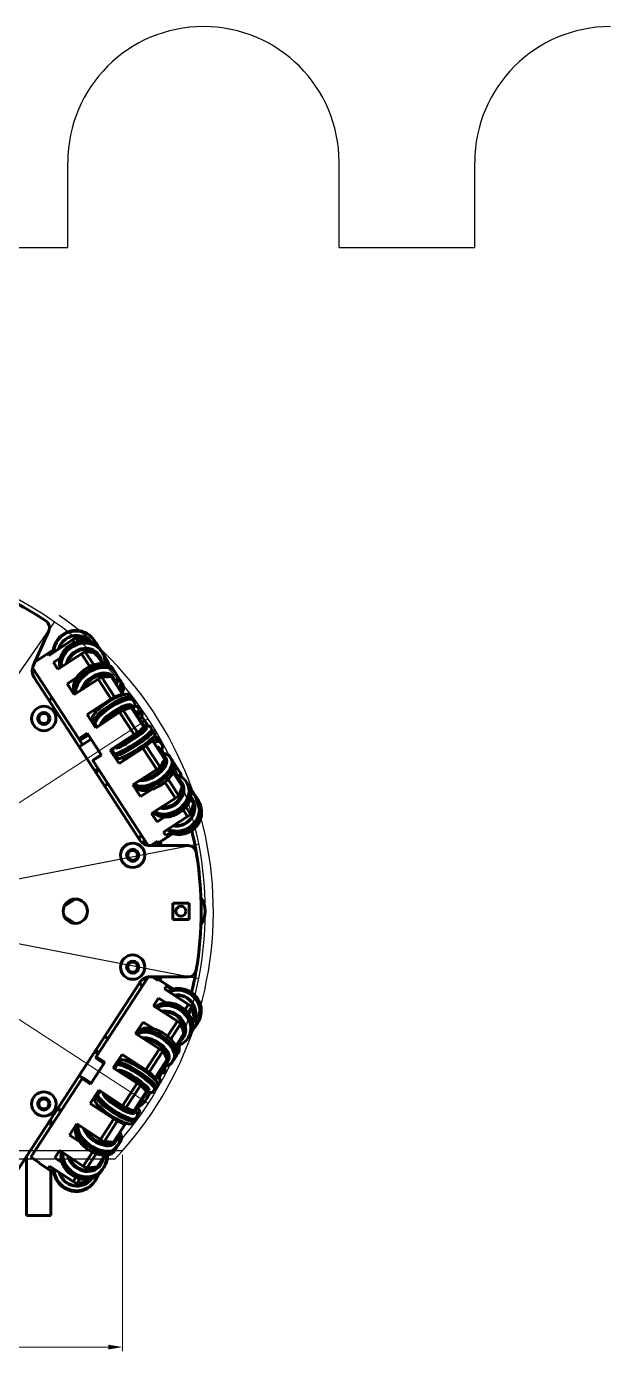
# Model space of a CAD drawing. Header units: millimetres. Extents: x 148 to 769, y 46 to 659.
# Drawn here: x 396.1 to 539.8, y 45.6 to 373.3 of the extents above; entities that cross this region are included whole.
import ezdxf

# ---------------------------------------------------------------- set-up
doc = ezdxf.new("R2010")
doc.units = ezdxf.units.MM
doc.layers.add('AM_5', color=3, linetype='Continuous', lineweight=15)
doc.layers.add('Visible (ISO)', color=1, linetype='Continuous', lineweight=50)
doc.styles.get("Standard").update_dxf_attribs({"font": 'ROMANS.SHX'})
doc.dimstyles.new('AM_ANSI$0', dxfattribs={"dimtxt": 3.5, "dimasz": 3.5, "dimexe": 1, "dimexo": 1, "dimgap": 1.5, "dimtad": 0, "dimtih": 1, "dimtoh": 1, "dimdsep": 46, "dimtxsty": 'Standard', "dimcen": 0, "dimclrd": 256, "dimclre": 256, "dimclrt": 2, "dimadec": 0, "dimazin": 2, "dimtp": 0.1, "dimtm": 0.1, "dimtfac": 0.71, "dimtdec": 3, "dimtofl": 0, "dimtmove": 0, "dimatfit": 3, "dimfxl": 1, "dimtolj": 1, "dimlwd": -1, "dimlwe": -1, "dimarcsym": 1})

# ---------------------------------------------------------------- blocks, each defined once
blk = doc.blocks.new('*D7')
at = {"layer": 'AM_5', "linetype": 'ByBlock', "transparency": 16777216}
for p, q in [((286.43, 95.35), (286.43, 46.94)), ((419.7, 95.35), (419.7, 46.94)), ((289.93, 47.94), (343.15, 47.94)), ((416.2, 47.94), (362.98, 47.94))]:
    blk.add_line(p, q, dxfattribs=at)
at = {"layer": 'AM_5', "transparency": 16777216}
for points in [[(289.93, 48.53), (289.93, 47.36), (286.43, 47.94)], [(416.2, 48.53), (416.2, 47.36), (419.7, 47.94)]]:
    blk.add_solid(points, dxfattribs=at)
at = {"layer": 'Defpoints', "color": 0, "transparency": 16777216}
for p in [(286.43, 96.35), (419.7, 96.35), (419.7, 47.94)]:
    blk.add_point(p, dxfattribs=at)
at = {"layer": 'AM_5', "color": 2, "transparency": 16777216, "insert": (353.06, 47.94), "char_height": 3.5, "attachment_point": 5}
blk.add_mtext('\\A1;133.27', dxfattribs=at)

msp = doc.modelspace()

# ---------------------------------------------------------------- linework, layer by layer
for p, q in [((406.209, 318.924), (406.209, 339.924)), ((473.019, 318.924), (473.019, 339.924)), ((506.429, 318.924), (506.429, 339.924)), ((299.919, 318.924), (406.209, 318.924)), ((473.019, 318.924), (506.429, 318.924)), ((353.064, 155.346), (402.965, 226.612)), ((353.064, 155.346), (438.466, 171.946)), ((353.064, 155.346), (438.466, 138.746)), ((286.431, 96.346), (419.698, 96.346)), ((288.257, 94.346), (417.872, 94.346))]:
    msp.add_line(p, q)
for centre, radius, start, end in [((439.614, 339.924), 33.405, 0, 180), ((539.839, 339.924), 33.41, 90, 180), ((353.064, 155.346), 87, 55, 125), ((353.064, 155.346), 87, 317.2999, 55), ((353.064, 155.346), 89, 316.73346, 55)]:
    msp.add_arc(centre, radius, start, end)
at = {"layer": 'AM_5'}
for q in [(426.029, 202.73), (426.029, 107.962)]:
    msp.add_line((353.064, 155.346), q, dxfattribs=at)
at = {"layer": 'Visible (ISO)'}
for p, q in [((401.524, 224.4), (397.69, 215.79)), ((402.682, 219.763), (399.146, 217.466)), ((402.676, 219.72), (401.261, 218.8)), ((407.4, 222.199), (401.529, 218.387)), ((407.836, 221.528), (407.4, 222.199)), ((408.239, 222.743), (407.401, 222.198)), ((408.82, 221.848), (408.239, 222.743)), ((411.172, 221.899), (411.001, 222.163)), ((412.734, 222.065), (412.784, 221.987)), ((412.824, 221.925), (412.875, 221.848)), ((413.124, 221.464), (413.016, 221.631)), ((413.32, 221.163), (413.211, 221.33)), ((414.093, 219.972), (414.294, 219.662)), ((399.16, 217.445), (398.129, 216.775)), ((399.16, 217.445), (399.146, 217.466)), ((401.261, 218.8), (401.529, 218.387)), ((404.384, 217.773), (402.657, 216.651)), ((402.657, 216.651), (403.732, 214.995)), ((409.603, 218.808), (403.732, 214.995)), ((411.654, 215.648), (409.603, 218.808)), ((410.443, 219.349), (409.605, 218.805)), ((412.597, 216.033), (410.443, 219.349)), ((414.757, 216.379), (413.071, 218.976)), ((413.872, 218.475), (414.007, 218.268)), ((414.456, 219.413), (414.657, 219.103)), ((415.309, 218.099), (415.058, 218.485)), ((415.761, 217.403), (415.51, 217.789)), ((397.536, 215.356), (408.905, 197.849)), ((414.507, 213.092), (413.668, 212.547)), ((417.711, 208.158), (414.507, 213.092)), ((419.679, 208.8), (416.855, 213.148)), ((417.19, 215.203), (417.512, 214.707)), ((417.339, 213.137), (417.554, 212.806)), ((417.77, 214.31), (418.092, 213.814)), ((397.915, 212.936), (423.917, 172.896)), ((408.407, 212.899), (406.076, 211.386)), ((406.076, 211.386), (407.795, 208.739)), ((413.665, 212.552), (407.795, 208.739)), ((416.864, 207.627), (413.665, 212.552)), ((419.048, 212.342), (418.692, 212.89)), ((419.687, 211.358), (419.332, 211.905)), ((407.964, 209.212), (408.13, 208.957)), ((417.711, 208.158), (417.052, 207.73)), ((419.679, 208.8), (419.743, 208.701)), ((421.553, 208.484), (421.947, 207.878)), ((422.262, 207.393), (422.656, 206.786)), ((414.907, 206.345), (410.998, 203.806)), ((410.998, 203.806), (413.098, 200.572)), ((418.969, 204.385), (413.098, 200.572)), ((422.545, 198.878), (418.969, 204.385)), ((419.811, 204.924), (418.972, 204.379)), ((423.387, 199.418), (419.811, 204.924)), ((424.929, 200.715), (421.779, 205.566)), ((421.922, 206.08), (422.185, 205.676)), ((422.417, 205.318), (422.341, 205.436)), ((425.11, 200.914), (422.539, 204.873)), ((423.769, 205.072), (423.364, 205.696)), ((424.499, 203.948), (424.094, 204.572)), ((412.328, 202.493), (412.722, 201.887)), ((413.037, 201.402), (413.43, 200.795)), ((424.039, 202.821), (423.959, 202.943)), ((425.302, 200.876), (425.572, 200.459)), ((426.519, 200.838), (426.924, 200.213)), ((408.905, 197.849), (411.002, 199.21)), ((408.905, 197.849), (409.196, 197.401)), ((411.945, 197.758), (409.01, 195.851)), ((411.292, 198.763), (409.196, 197.401)), ((409.196, 197.401), (409.849, 196.396)), ((414.49, 193.839), (411.002, 199.21)), ((422.545, 198.878), (416.674, 195.066)), ((422.548, 198.873), (422.545, 198.878)), ((423.387, 199.418), (422.548, 198.873)), ((426.983, 197.553), (427.091, 197.386)), ((430.09, 192.769), (427.091, 197.386)), ((427.114, 198.085), (427.194, 197.963)), ((427.249, 199.714), (427.654, 199.09)), ((428.756, 197.393), (428.362, 197.999)), ((429.465, 196.302), (429.071, 196.908)), ((414.443, 193.912), (412.346, 192.55)), ((414.49, 193.839), (412.394, 192.477)), ((416.674, 195.066), (418.836, 191.737)), ((417.294, 194.847), (417.699, 194.222)), ((417.848, 195.828), (418.024, 195.558)), ((418.023, 193.723), (418.429, 193.099)), ((424.707, 195.549), (418.836, 191.737)), ((424.635, 195.66), (424.707, 195.549)), ((428.11, 190.309), (424.707, 195.549)), ((425.549, 196.089), (424.71, 195.544)), ((428.952, 190.848), (425.549, 196.089)), ((428.994, 195.191), (428.731, 195.595)), ((430.161, 193.394), (430.398, 193.029)), ((431.331, 193.428), (431.686, 192.881)), ((412.346, 192.55), (412.394, 192.477)), ((412.394, 192.477), (425.974, 171.565)), ((413.661, 190.525), (412.822, 189.981)), ((413.095, 189.561), (413.933, 190.106)), ((419.566, 193.183), (419.646, 193.061)), ((428.11, 190.309), (422.24, 186.496)), ((428.113, 190.304), (428.11, 190.309)), ((428.952, 190.848), (428.113, 190.304)), ((431.97, 192.443), (432.326, 191.896)), ((433.248, 190.476), (432.926, 190.972)), ((433.828, 189.582), (433.506, 190.079)), ((432.718, 183.214), (430.14, 187.183)), ((433.559, 183.755), (430.894, 187.859)), ((434.374, 186.171), (432.181, 189.549)), ((434.184, 187.199), (434.351, 186.941)), ((435.257, 187.383), (435.508, 186.996)), ((415.273, 186.207), (416.112, 186.751)), ((422.24, 186.496), (424.134, 183.579)), ((422.745, 186.452), (423.1, 185.905)), ((426.988, 185.432), (424.134, 183.579)), ((433.559, 183.755), (432.72, 183.21)), ((435.709, 186.687), (435.96, 186.301)), ((436.562, 185.372), (436.361, 185.683)), ((436.925, 184.813), (436.724, 185.124)), ((437.698, 183.623), (437.807, 183.456)), ((432.718, 183.214), (426.847, 179.401)), ((432.72, 183.21), (432.718, 183.214)), ((435.667, 178.672), (434.607, 180.304)), ((436.506, 179.217), (435.314, 181.053)), ((437.13, 181.928), (436.377, 183.088)), ((436.758, 183.235), (436.831, 183.123)), ((437.894, 183.322), (438.002, 183.155)), ((438.194, 182.86), (438.143, 182.938)), ((438.284, 182.721), (438.234, 182.798)), ((426.847, 179.401), (428.186, 177.339)), ((430.077, 178.567), (428.186, 177.339)), ((435.666, 178.674), (429.795, 174.861)), ((436.506, 179.217), (435.667, 178.672)), ((432.631, 174.824), (428.557, 172.178)), ((429.795, 174.861), (430.375, 173.969)), ((431.893, 174.955), (430.375, 173.969)), ((426.433, 171.53), (435.858, 171.53)), ((426.619, 171.53), (428.278, 172.608)), ((428.543, 172.2), (427.512, 171.53)), ((428.557, 172.178), (428.278, 172.608)), ((405.354, 156.633), (407.991, 158.345)), ((432.065, 157.347), (436.065, 157.347)), ((432.065, 153.347), (432.065, 157.347)), ((436.065, 157.347), (436.065, 153.347)), ((405.354, 154.06), (407.991, 152.347)), ((436.065, 153.347), (432.065, 153.347)), ((423.918, 137.797), (393.752, 91.346)), ((425.974, 139.128), (413.219, 119.486)), ((435.858, 139.163), (426.434, 139.163)), ((428.416, 138.297), (427.082, 139.163)), ((427.313, 139.163), (428.484, 138.402)), ((428.416, 138.297), (428.557, 138.515)), ((432.364, 136.043), (428.557, 138.515)), ((430.5, 136.916), (430.027, 136.188)), ((435.898, 132.376), (430.027, 136.188)), ((431.981, 135.954), (430.5, 136.916)), ((428.581, 133.961), (427.33, 132.035)), ((433.201, 128.223), (427.33, 132.035)), ((430.41, 132.773), (428.581, 133.961)), ((435.052, 131.073), (435.897, 132.374)), ((435.753, 130.317), (436.735, 131.829)), ((435.897, 132.374), (435.898, 132.376)), ((436.735, 131.829), (435.897, 132.374)), ((424.738, 128.044), (422.9, 125.214)), ((427.368, 126.337), (424.738, 128.044)), ((430.798, 124.523), (433.201, 128.223)), ((434.037, 127.675), (433.199, 128.219)), ((436.794, 128.248), (437.346, 129.098)), ((437.02, 127.861), (436.961, 127.77)), ((438.147, 127.76), (438.218, 127.869)), ((428.771, 121.401), (422.9, 125.214)), ((423.638, 125.615), (423.293, 125.084)), ((431.546, 123.838), (434.037, 127.675)), ((432.8, 122.097), (434.82, 125.208)), ((436.004, 124.461), (436.085, 124.585)), ((436.32, 124.946), (436.085, 124.585)), ((436.399, 125.069), (436.618, 125.406)), ((437.971, 127.489), (437.882, 127.352)), ((438.02, 127.564), (438.042, 127.598)), ((438.13, 127.735), (438.042, 127.598)), ((415.274, 124.486), (416.112, 123.942)), ((425.429, 116.255), (428.771, 121.401)), ((429.607, 120.852), (428.768, 121.397)), ((434.762, 124.384), (434.605, 124.143)), ((435.897, 124.296), (435.663, 123.935)), ((411.818, 112.738), (415.315, 118.124)), ((413.661, 120.168), (412.823, 120.712)), ((413.219, 119.486), (413.03, 119.195)), ((415.127, 117.833), (413.03, 119.195)), ((413.095, 121.131), (413.934, 120.587)), ((413.219, 119.486), (415.315, 118.124)), ((419.558, 120.067), (417.412, 116.763)), ((419.062, 118.568), (418.659, 117.949)), ((425.429, 116.255), (419.558, 120.067)), ((426.264, 115.705), (429.607, 120.852)), ((427.753, 114.325), (430.698, 118.86)), ((430.967, 118.541), (430.738, 118.187)), ((432.243, 118.669), (431.898, 118.138)), ((432.391, 118.898), (432.518, 119.093)), ((432.863, 119.624), (432.518, 119.093)), ((432.993, 119.825), (433.328, 120.34)), ((409.849, 114.297), (409.01, 114.841)), ((423.283, 112.95), (417.412, 116.763)), ((418.337, 117.453), (417.935, 116.834)), ((418.666, 116.124), (418.586, 116)), ((425.425, 116.249), (425.383, 116.185)), ((425.425, 116.249), (425.429, 116.255)), ((426.264, 115.705), (425.425, 116.249)), ((425.429, 116.255), (425.429, 116.255)), ((430.144, 115.556), (429.308, 115.556)), ((430.144, 117.202), (430.144, 115.556)), ((409.721, 114.1), (397.123, 94.701)), ((409.872, 114.332), (409.721, 114.1)), ((411.818, 112.738), (409.721, 114.1)), ((411.968, 112.97), (409.872, 114.332)), ((419.699, 107.431), (423.283, 112.95)), ((420.534, 106.881), (424.118, 112.401)), ((424.118, 112.401), (423.279, 112.945)), ((427.563, 111.462), (427.16, 110.843)), ((427.753, 114.325), (427.663, 114.187)), ((427.731, 111.721), (427.885, 111.958)), ((428.287, 112.577), (427.885, 111.958)), ((428.115, 114.148), (428.381, 114.558)), ((428.448, 112.826), (428.847, 113.44)), ((413.828, 111.243), (411.701, 107.969)), ((413.345, 109.765), (412.946, 109.151)), ((414.063, 110.871), (413.664, 110.257)), ((419.699, 107.431), (413.828, 111.243)), ((422.449, 106.158), (425.607, 111.021)), ((422.836, 106.277), (425.724, 110.724)), ((426.214, 111.222), (425.946, 110.809)), ((404.744, 106.436), (403.552, 106.436)), ((417.572, 104.156), (411.701, 107.969)), ((419.695, 107.426), (419.699, 107.431)), ((420.534, 106.881), (419.695, 107.426)), ((422.821, 105.997), (422.556, 105.588)), ((423.288, 104.88), (422.889, 104.266)), ((423.456, 105.138), (423.858, 105.758)), ((402.064, 102.309), (402.064, 104.145)), ((408.421, 102.917), (406.637, 100.17)), ((414.291, 99.105), (408.421, 102.917)), ((408.756, 102.699), (408.465, 102.252)), ((414.291, 99.105), (417.572, 104.156)), ((415.127, 98.555), (418.407, 103.607)), ((417.432, 98.432), (420.322, 102.883)), ((418.407, 103.607), (417.569, 104.151)), ((417.593, 104.189), (417.572, 104.156)), ((420.406, 103.012), (420.322, 102.883)), ((422.57, 103.774), (422.172, 103.16)), ((422.732, 104.023), (422.889, 104.266)), ((409.11, 98.565), (406.637, 100.17)), ((414.288, 99.1), (414.291, 99.105)), ((415.127, 98.555), (414.288, 99.1)), ((418.101, 98.728), (417.878, 98.385)), ((418.776, 97.932), (419.121, 98.462)), ((404.159, 96.355), (402.99, 94.555)), ((410.03, 92.543), (404.159, 96.355)), ((410.03, 92.543), (412.27, 95.992)), ((410.867, 91.995), (413.205, 95.597)), ((413.466, 92.326), (415.335, 95.203)), ((418.025, 96.776), (417.691, 96.261)), ((418.156, 96.976), (418.293, 97.188)), ((418.627, 97.703), (418.293, 97.188)), ((396.064, 94.905), (396.064, 80.346)), ((397.123, 94.701), (399.22, 93.339)), ((399.147, 93.226), (399.22, 93.339)), ((402.794, 90.858), (399.147, 93.226)), ((401.693, 92.558), (401.316, 91.977)), ((402.766, 91.036), (401.316, 91.977)), ((407.564, 88.745), (401.693, 92.558)), ((404.769, 93.4), (402.99, 94.555)), ((410.028, 92.54), (410.03, 92.543)), ((410.867, 91.995), (410.028, 92.54)), ((414.38, 92.999), (414.234, 92.774)), ((414.699, 91.654), (414.795, 91.801)), ((415.014, 92.139), (414.795, 91.801)), ((415.121, 92.304), (415.356, 92.665)), ((402.064, 80.346), (402.064, 91.332)), ((407.563, 88.744), (407.564, 88.745)), ((408.402, 88.199), (407.563, 88.744)), ((407.564, 88.745), (408.217, 89.751)), ((408.402, 88.199), (409.197, 89.424)), ((411.155, 88.767), (411.53, 89.344)), ((412.872, 88.84), (412.801, 88.731)), ((412.888, 88.865), (412.928, 88.927)), ((412.999, 89.036), (412.928, 88.927)), ((413.048, 89.111), (413.137, 89.248)), ((414.62, 91.531), (414.4, 91.194)), ((396.064, 80.346), (402.064, 80.346))]:
    msp.add_line(p, q, dxfattribs=at)
for centre, radius in [((400.301, 202.835), 3), ((400.301, 202.835), 1.5), ((400.301, 202.835), 1.229), ((422.196, 169.121), 3), ((422.196, 169.121), 1.5), ((422.196, 169.121), 1.229), ((408.064, 155.346), 3), ((434.065, 155.347), 1.23), ((422.196, 141.572), 3), ((422.196, 141.572), 1.5), ((422.196, 141.572), 1.229), ((400.302, 107.858), 3), ((400.302, 107.858), 1.5), ((400.302, 107.858), 1.229)]:
    msp.add_circle(centre, radius, dxfattribs=at)
for centre, radius, start, end in [((353.064, 155.346), 86, 56.27925, 123.72137), ((399.696, 225.213), 2, 336.00031, 56.27925), ((400.431, 214.57), 3, 156.00031, 213.00031), ((402.81, 202.676), 5, 93.23324, 105.7543), ((421.954, 204.493), 0.698, 33.00031, 72.03802), ((418.799, 202.676), 5, 38.42174, 40.21744), ((353.064, 155.346), 86.001, 32.02474, 33.97587), ((353.064, 155.346), 86.001, 29.98172, 30.09258), ((353.064, 155.346), 86.001, 26.88841, 27.58269), ((426.144, 171.556), 3, 125.63094, 145.28633), ((353.064, 155.346), 86.001, 6.40404, 13.35407), ((426.433, 174.53), 3, 213.00031, 270.00031), ((426.144, 171.556), 1.5, 128.26714, 160.38318), ((426.144, 171.556), 1.23, 129.43033, 163.14562), ((426.144, 171.556), 1.5, 359.00464, 2.25768), ((426.144, 171.556), 3, 359.50249, 17.68774), ((435.858, 169.53), 2, 9.72137, 90.00031), ((353.064, 155.346), 86, 350.27925, 9.72137), ((433.56, 164.381), 5, 5.05197, 6.40404), ((434.065, 155.347), 6, 325.26843, 34.73218), ((353.064, 155.346), 86.002, 346.53046, 353.59659), ((433.561, 146.312), 5, 353.59659, 355.15657), ((426.144, 139.556), 3, 219.35791, 238.73398), ((426.434, 136.163), 3, 90.00031, 147.00031), ((426.144, 139.556), 1.5, 213.19961, 240.46954), ((426.144, 139.556), 1.23, 214.26041, 241.23414), ((426.144, 139.556), 1.5, 338.79658, 344.80551), ((426.144, 139.556), 3, 335.44806, 352.46999), ((435.858, 141.163), 2, 270.00031, 350.27925), ((353.064, 155.346), 86.002, 331.5439, 333.67648), ((421.132, 111.437), 5, 297.20359, 327.17454), ((353.064, 155.346), 86.002, 327.17454, 328.69647)]:
    msp.add_arc(centre, radius, start, end, dxfattribs=at)
for centre, major_axis, ratio, start_param, end_param in [((408.171, 218.992), (4.613, 2.996), 0.9923795, 6.2764126, 8.818429), ((408.212, 218.93), (4.613, 2.996), 0.9923795, 0, 2.5186638), ((408.275, 218.832), (3.774, 2.451), 0.9923795, 0.135905, 2.3095963), ((408.309, 218.78), (3.774, 2.451), 0.9923795, 0.1528387, 2.2888717), ((409.682, 216.666), (4.613, 2.996), 0.8696851, 6.252222, 9.0301688), ((409.843, 216.418), (4.613, 2.996), 0.8696851, 0, 2.6788945), ((410.098, 216.025), (3.774, 2.451), 0.8696851, 0, 2.4135946), ((410.233, 215.818), (3.774, 2.451), 0.8696851, 5.8583609, 8.6087361), ((408.511, 218.468), (4.613, 2.996), 0.9639931, 6.1064259, 6.2831853), ((408.598, 218.334), (4.613, 2.996), 0.9639931, 6.1224308, 6.2982328), ((412.899, 211.712), (4.613, 2.996), 0.614589, 6.2131169, 9.339632), ((410.697, 215.103), (4.613, 2.996), 0.7888475, 5.8254784, 6.2831853), ((410.898, 214.794), (4.613, 2.996), 0.7888475, 5.8775185, 6.3256943), ((413.157, 211.315), (4.613, 2.996), 0.614589, 0, 2.9145826), ((413.565, 210.686), (3.774, 2.451), 0.614589, 0, 2.5639523), ((413.78, 210.355), (3.774, 2.451), 0.614589, 5.8583609, 8.6651333), ((414.435, 209.347), (4.613, 2.996), 0.493607, 5.5536055, 6.2831853), ((414.719, 208.909), (4.613, 2.996), 0.493607, 5.5536055, 6.3794374), ((417.334, 204.882), (4.613, 2.996), 0.2659273, 6.0841451, 9.6238182), ((417.649, 204.397), (4.613, 2.996), 0.2659273, 0, 3.1415927), ((416.573, 206.055), (3.774, 2.451), 0.2659273, 0.3127601, 2.8288325), ((418.148, 203.629), (3.774, 2.451), 0.2659273, 0, 2.9851547), ((418.411, 203.225), (3.774, 2.451), 0.2659273, 5.8583609, 8.8321037), ((418.643, 202.867), (3.774, 2.451), 0.1232194, 5.9858515, 6.2831853), ((419.157, 202.076), (4.613, 2.996), 0.1232194, 5.6275966, 6.2831853), ((419.481, 201.577), (4.613, 2.996), 0.1232194, 5.6275966, 6.6054401), ((422.636, 196.719), (4.613, 2.996), 0.1232194, 2.8193379, 6.6054401), ((422.312, 197.218), (4.613, 2.996), 0.1232194, 3.1415927, 6.2831853), ((421.798, 198.009), (3.774, 2.451), 0.1232194, 3.1415927, 6.2831853), ((421.528, 198.425), (3.774, 2.451), 0.1232194, 3.4594588, 6.7080097), ((420.265, 200.37), (3.774, 2.451), 0.1232194, 6.032902, 6.2831853), ((423.42, 195.512), (3.774, 2.451), 0.1232194, 3.1415927, 6.2831853), ((424.143, 194.397), (4.613, 2.996), 0.2659273, 6.0841451, 7.0127651), ((424.458, 193.912), (4.613, 2.996), 0.2659273, 0, 0.7295798), ((426.387, 190.943), (3.774, 2.451), 0.493607, 3.8651945, 6.7080097), ((424.957, 193.144), (3.774, 2.451), 0.2659273, 0, 0.4248244), ((425.22, 192.74), (3.774, 2.451), 0.2659273, 5.8583609, 6.7080097), ((427.074, 189.885), (4.613, 2.996), 0.493607, 3.2188779, 6.2831853), ((427.358, 189.448), (4.613, 2.996), 0.493607, 3.0453406, 6.3794374), ((426.624, 190.578), (3.774, 2.451), 0.493607, 3.626721, 6.2831853), ((428.636, 187.48), (4.613, 2.996), 0.614589, 6.2131169, 6.5582153), ((428.893, 187.083), (4.613, 2.996), 0.614589, 0, 0.3550791), ((431.096, 183.692), (4.613, 2.996), 0.7888475, 3.442085, 6.3256943), ((430.895, 184.001), (4.613, 2.996), 0.7888475, 3.5324518, 6.2831853), ((428.045, 188.39), (-3.774, -2.451), 0.493607, 1.2997924, 1.8418002), ((430.577, 184.491), (3.774, 2.451), 0.7888475, 3.8233029, 6.2831853), ((430.41, 184.748), (3.774, 2.451), 0.7888475, 3.9406346, 6.7080097), ((429.302, 186.455), (3.774, 2.451), 0.614589, 0.0206486, 0.3932552), ((429.516, 186.124), (3.774, 2.451), 0.614589, 0.199829, 0.4248244), ((432.984, 180.784), (3.774, 2.451), 0.9639931, 3.9815968, 6.3888081), ((431.95, 182.377), (4.613, 2.996), 0.8696851, 6.252222, 6.4041814), ((432.111, 182.128), (4.613, 2.996), 0.8696851, 0, 0.1536044), ((433.281, 180.327), (4.613, 2.996), 0.9639931, 3.6726381, 6.2982328), ((433.194, 180.46), (4.613, 2.996), 0.9639931, 3.7079112, 6.2831853), ((433.057, 180.672), (3.774, 2.451), 0.9639931, 3.93678, 6.2831853), ((433.581, 179.865), (4.613, 2.996), 0.9923795, 6.2764126, 6.315795), ((433.621, 179.803), (4.613, 2.996), 0.9923795, 0, 0.0394805), ((433.429, 130.594), (4.613, -2.996), 0.9761464, 6.2710531, 8.8676116), ((433.358, 130.484), (4.613, -2.996), 0.9761464, 0, 2.5555755), ((433.246, 130.312), (3.774, -2.451), 0.9761464, 0, 2.3336), ((433.187, 130.22), (3.774, -2.451), 0.9761464, 6.2595119, 8.5803146), ((431.472, 127.581), (4.613, -2.996), 0.8187559, 6.2449267, 9.0900097), ((431.285, 127.292), (4.613, -2.996), 0.8187559, 0, 2.7245603), ((430.988, 126.834), (3.774, -2.451), 0.8187559, 0, 2.4430548), ((430.831, 126.594), (3.774, -2.451), 0.8187559, 5.8583609, 8.6195136), ((427.906, 122.089), (4.613, -2.996), 0.5367173, 6.1973301, 9.4604057), ((427.63, 121.664), (4.613, -2.996), 0.5367173, 0, 3.0052916), ((431.786, 128.064), (4.613, -2.996), 0.8437622, 6.2672914, 6.2831853), ((433.534, 130.756), (4.613, -2.996), 0.9849274, 6.2803735, 6.2831853), ((427.193, 120.992), (3.774, -2.451), 0.5367173, 0, 2.6203499), ((426.964, 120.638), (3.774, -2.451), 0.5367173, 5.8583609, 8.6870157), ((429.027, 123.816), (3.774, -2.451), 0.5741418, 0.1442177, 0.3304008), ((423.272, 114.953), (4.613, -2.996), 0.1729683, 5.967365, 9.7405983), ((424.05, 116.151), (3.774, -2.451), 0.1729683, 0.0027666, 3.1388261), ((428.381, 122.82), (4.613, -2.996), 0.5741418, 6.2448108, 6.2831853), ((422.95, 114.458), (4.613, -2.996), 0.1729683, 0, 3.1415927), ((422.44, 113.673), (3.774, -2.451), 0.1729683, 0, 3.1415927), ((422.172, 113.26), (3.774, -2.451), 0.1729683, 5.8583609, 8.9651403), ((424.607, 117.008), (3.774, -2.451), 0.2171135, 5.8583609, 6.7080097), ((424.341, 116.599), (3.774, -2.451), 0.2171135, 5.9739356, 6.2831853), ((423.836, 115.821), (4.613, -2.996), 0.2171135, 6.1681178, 6.2831853), ((417.958, 106.77), (4.613, -2.996), 0.2171135, 2.8938281, 6.5309498), ((418.277, 107.261), (4.613, -2.996), 0.2171135, 3.1415927, 6.2831853), ((418.782, 108.039), (3.774, -2.451), 0.2171135, 3.152228, 6.2831853), ((419.047, 108.448), (3.774, -2.451), 0.2171135, 3.6770015, 6.7080097), ((417.187, 105.583), (3.774, -2.451), 0.2171135, 3.3001577, 6.1246203), ((418.843, 108.134), (4.613, -2.996), 0.1729683, 6.1601216, 6.9232724), ((419.621, 109.331), (3.774, -2.451), 0.1729683, 0.0027666, 0.2502833), ((413.413, 99.771), (4.613, -2.996), 0.5741418, 3.1670413, 6.3610486), ((413.68, 100.183), (4.613, -2.996), 0.5741418, 3.3236113, 6.2831853), ((414.104, 100.835), (3.774, -2.451), 0.5741418, 3.691134, 6.2831853), ((414.327, 101.179), (3.774, -2.451), 0.5741418, 3.8903737, 6.7080097), ((414.163, 100.927), (4.613, -2.996), 0.5367173, 6.2392894, 7.0127651), ((410.007, 94.527), (4.613, -2.996), 0.8437622, 3.5053512, 6.3178886), ((410.182, 94.797), (4.613, -2.996), 0.8437622, 3.5807557, 6.2831853), ((410.509, 95.299), (4.613, -2.996), 0.8187559, 6.261775, 6.9366183), ((408.259, 91.835), (4.613, -2.996), 0.9849274, 3.7219894, 6.2927645), ((408.316, 91.923), (4.613, -2.996), 0.9849274, 3.7450757, 6.2831853), ((410.46, 95.225), (3.774, -2.451), 0.8437622, 3.8543928, 6.2831853), ((410.606, 95.45), (3.774, -2.451), 0.8437622, 3.9520937, 6.7080097), ((408.405, 92.06), (3.774, -2.451), 0.9849274, 3.9609427, 6.2489025), ((408.452, 92.133), (3.774, -2.451), 0.9849274, 3.9899799, 6.2282416), ((408.435, 92.107), (4.613, -2.996), 0.9761464, 6.2748504, 6.5330182)]:
    msp.add_ellipse(centre, major_axis=major_axis, ratio=ratio, start_param=start_param, end_param=end_param, dxfattribs=at)
for points, knots in [([(412.734, 222.065), (412.417, 222.553), (412.02, 222.99), (411.109, 223.716), (410.594, 224.005), (409.498, 224.407), (408.917, 224.52), (407.747, 224.557), (407.158, 224.481), (406.034, 224.149), (405.498, 223.893), (404.532, 223.226), (404.103, 222.815), (403.395, 221.88), (403.116, 221.356), (402.741, 220.256), (402.641, 219.68), (402.633, 219.104)], [5.5394432, 5.5394432, 5.5394432, 5.5394432, 5.8592672, 5.8592672, 6.1791269, 6.1791269, 6.4990785, 6.4990785, 6.8191395, 6.8191395, 7.1392843, 7.1392843, 7.4594563, 7.4594563, 7.7795894, 7.7795894, 8.0954624, 8.0954624, 8.0954624, 8.0954624]), ([(414.093, 219.972), (413.815, 220.4), (413.458, 220.777), (412.624, 221.391), (412.146, 221.628), (411.116, 221.94), (410.562, 222.013), (409.437, 221.987), (408.865, 221.887), (407.759, 221.525), (407.226, 221.262), (406.255, 220.599), (405.816, 220.199), (405.078, 219.302), (404.779, 218.806), (404.352, 217.767), (404.223, 217.226), (404.155, 216.235), (404.189, 215.786), (404.288, 215.356)], [5.5394432, 5.5394432, 5.5394432, 5.5394432, 5.8558055, 5.8558055, 6.1732639, 6.1732639, 6.4929247, 6.4929247, 6.814323, 6.814323, 7.1365762, 7.1365762, 7.4590409, 7.4590409, 7.7812055, 7.7812055, 8.1023769, 8.1023769, 8.3724557, 8.3724557, 8.3724557, 8.3724557]), ([(417.19, 215.203), (416.993, 215.506), (416.721, 215.759), (416.053, 216.147), (415.653, 216.277), (414.758, 216.404), (414.26, 216.395), (413.225, 216.235), (412.686, 216.084), (411.625, 215.656), (411.103, 215.38), (410.125, 214.73), (409.67, 214.356), (408.873, 213.549), (408.53, 213.115), (407.993, 212.227), (407.799, 211.773), (407.584, 210.892), (407.562, 210.464), (407.686, 209.758), (407.798, 209.468), (407.964, 209.212)], [5.5394432, 5.5394432, 5.5394432, 5.5394432, 5.8416849, 5.8416849, 6.1541118, 6.1541118, 6.47758, 6.47758, 6.8030498, 6.8030498, 7.1279231, 7.1279231, 7.4524822, 7.4524822, 7.7774249, 7.7774249, 8.1029009, 8.1029009, 8.4256578, 8.4256578, 8.6810359, 8.6810359, 8.6810359, 8.6810359]), ([(415.333, 216.321), (415.335, 216.346), (415.337, 216.371), (415.375, 216.931), (415.32, 217.462), (415.06, 218.367), (414.885, 218.752), (414.657, 219.103)], [4.94577537, 4.94577537, 4.94577537, 4.94577537, 4.96078422, 4.96078422, 5.28006537, 5.28006537, 5.5394432, 5.5394432, 5.5394432, 5.5394432]), ([(416.294, 216.004), (416.275, 216.123), (416.251, 216.239), (416.124, 216.729), (415.969, 217.083), (415.761, 217.403)], [5.20261231, 5.20261231, 5.20261231, 5.20261231, 5.281541, 5.281541, 5.5394432, 5.5394432, 5.5394432, 5.5394432]), ([(418.177, 211.113), (418.255, 211.308), (418.319, 211.503), (418.473, 212.134), (418.495, 212.562), (418.37, 213.268), (418.258, 213.558), (418.092, 213.814)], [4.81962316, 4.81962316, 4.81962316, 4.81962316, 4.96130823, 4.96130823, 5.28406517, 5.28406517, 5.5394432, 5.5394432, 5.5394432, 5.5394432]), ([(419.542, 209.011), (419.625, 209.172), (419.697, 209.332), (419.901, 209.885), (419.965, 210.266), (419.911, 210.888), (419.828, 211.141), (419.687, 211.358)], [4.82421209, 4.82421209, 4.82421209, 4.82421209, 4.95473324, 4.95473324, 5.2827229, 5.2827229, 5.5394432, 5.5394432, 5.5394432, 5.5394432]), ([(421.553, 208.484), (421.467, 208.616), (421.33, 208.705), (420.946, 208.824), (420.671, 208.823), (419.994, 208.718), (419.582, 208.602), (418.693, 208.27), (418.219, 208.058), (417.246, 207.559), (416.748, 207.273), (415.774, 206.656), (415.297, 206.325), (414.412, 205.649), (414.004, 205.305), (413.293, 204.633), (412.992, 204.307), (412.524, 203.694), (412.359, 203.411), (412.207, 202.913), (412.208, 202.678), (412.328, 202.493)], [5.5394432, 5.5394432, 5.5394432, 5.5394432, 5.7578475, 5.7578475, 6.0734067, 6.0734067, 6.4149152, 6.4149152, 6.7427432, 6.7427432, 7.0667115, 7.0667115, 7.3897048, 7.3897048, 7.7132294, 7.7132294, 8.0394708, 8.0394708, 8.3748654, 8.3748654, 8.6810359, 8.6810359, 8.6810359, 8.6810359]), ([(422.202, 205.248), (422.209, 205.257), (422.216, 205.266), (422.46, 205.585), (422.625, 205.869), (422.776, 206.366), (422.776, 206.601), (422.656, 206.786)], [4.88836672, 4.88836672, 4.88836672, 4.88836672, 4.89787818, 4.89787818, 5.23327277, 5.23327277, 5.5394432, 5.5394432, 5.5394432, 5.5394432]), ([(423.364, 205.696), (423.323, 205.759), (423.259, 205.798), (423.098, 205.851), (423.004, 205.842), (422.786, 205.805), (422.664, 205.771), (422.524, 205.723)], [5.5394432, 5.5394432, 5.5394432, 5.5394432, 5.63872122, 5.63872122, 5.81745116, 5.81745116, 5.99415728, 5.99415728, 5.99415728, 5.99415728]), ([(423.649, 204.737), (423.652, 204.718), (423.659, 204.694), (423.708, 204.607), (423.774, 204.579), (423.791, 204.575), (423.792, 204.575), (423.792, 204.575)], [5.48615458, 5.48615458, 5.48615458, 5.48615458, 5.53063282, 5.53063282, 5.65807156, 5.65807156, 5.6839818, 5.6839818, 5.6839818, 5.6839818]), ([(423.856, 202.845), (423.938, 202.922), (424.013, 202.994), (424.3, 203.285), (424.444, 203.455), (424.548, 203.72), (424.57, 203.839), (424.499, 203.948)], [4.92333263, 4.92333263, 4.92333263, 4.92333263, 5.02900162, 5.02900162, 5.3688163, 5.3688163, 5.5394432, 5.5394432, 5.5394432, 5.5394432]), ([(425.381, 200.753), (425.436, 200.776), (425.489, 200.796), (425.832, 200.925), (426.046, 200.988), (426.33, 200.975), (426.448, 200.946), (426.519, 200.838)], [4.96950044, 4.96950044, 4.96950044, 4.96950044, 5.02900162, 5.02900162, 5.3688163, 5.3688163, 5.5394432, 5.5394432, 5.5394432, 5.5394432]), ([(427.654, 199.09), (427.695, 199.027), (427.705, 198.952), (427.687, 198.783), (427.641, 198.701), (427.438, 198.397), (427.186, 198.139), (426.546, 197.572), (426.197, 197.288), (425.41, 196.688), (424.974, 196.372), (424.057, 195.738), (423.576, 195.42), (422.616, 194.812), (422.137, 194.522), (421.227, 193.998), (420.797, 193.765), (420.026, 193.379), (419.686, 193.226), (419.116, 193.011), (418.902, 192.948), (418.617, 192.961), (418.499, 192.99), (418.429, 193.099)], [5.5394432, 5.5394432, 5.5394432, 5.5394432, 5.6387212, 5.6387212, 5.8174512, 5.8174512, 6.228686, 6.228686, 6.5572498, 6.5572498, 6.8802245, 6.8802245, 7.2018887, 7.2018887, 7.5233842, 7.5233842, 7.845575, 7.845575, 8.1705943, 8.1705943, 8.510409, 8.510409, 8.6810359, 8.6810359, 8.6810359, 8.6810359]), ([(426.947, 199.717), (426.947, 199.717), (426.891, 199.725), (426.822, 199.816), (426.808, 199.852), (426.804, 199.879)], [5.3949046, 5.3949046, 5.3949046, 5.3949046, 5.53063282, 5.53063282, 5.59273183, 5.59273183, 5.59273183, 5.59273183]), ([(427.337, 198.311), (427.499, 198.327), (427.647, 198.328), (428.027, 198.28), (428.242, 198.184), (428.362, 197.999)], [5.06645017, 5.06645017, 5.06645017, 5.06645017, 5.23327277, 5.23327277, 5.5394432, 5.5394432, 5.5394432, 5.5394432]), ([(417.294, 194.847), (417.253, 194.91), (417.243, 194.985), (417.26, 195.153), (417.307, 195.235), (417.452, 195.454), (417.574, 195.593), (417.735, 195.755)], [2.39785055, 2.39785055, 2.39785055, 2.39785055, 2.49712857, 2.49712857, 2.67585851, 2.67585851, 2.92015075, 2.92015075, 2.92015075, 2.92015075]), ([(418.053, 194.197), (418.064, 194.189), (418.076, 194.18), (418.134, 194.119), (418.148, 194.04), (418.145, 194.004), (418.143, 193.999), (418.143, 193.999)], [2.34456192, 2.34456192, 2.34456192, 2.34456192, 2.37427383, 2.37427383, 2.49556406, 2.49556406, 2.54238915, 2.54238915, 2.54238915, 2.54238915]), ([(429.465, 196.302), (429.55, 196.17), (429.576, 196.007), (429.528, 195.608), (429.415, 195.358), (429.171, 194.978), (429.095, 194.872), (429.011, 194.763)], [5.5394432, 5.5394432, 5.5394432, 5.5394432, 5.7578475, 5.7578475, 6.07340674, 6.07340674, 6.19051968, 6.19051968, 6.19051968, 6.19051968]), ([(429.128, 194.25), (429.309, 194.261), (429.484, 194.261), (430.072, 194.223), (430.446, 194.126), (430.993, 193.823), (431.19, 193.645), (431.331, 193.428)], [4.82421209, 4.82421209, 4.82421209, 4.82421209, 4.95473324, 4.95473324, 5.2827229, 5.2827229, 5.5394432, 5.5394432, 5.5394432, 5.5394432]), ([(432.326, 191.896), (432.484, 191.653), (432.568, 191.364), (432.591, 190.715), (432.519, 190.35), (432.22, 189.577), (431.984, 189.165), (431.376, 188.349), (431.004, 187.945), (430.164, 187.185), (429.697, 186.828), (428.714, 186.196), (428.198, 185.92), (427.166, 185.476), (426.651, 185.308), (425.667, 185.097), (425.2, 185.056), (424.359, 185.11), (423.985, 185.207), (423.439, 185.509), (423.241, 185.688), (423.1, 185.905)], [5.5394432, 5.5394432, 5.5394432, 5.5394432, 5.8275742, 5.8275742, 6.1389655, 6.1389655, 6.4671297, 6.4671297, 6.794276, 6.794276, 7.1193902, 7.1193902, 7.4438683, 7.4438683, 7.7690572, 7.7690572, 8.0963259, 8.0963259, 8.4243156, 8.4243156, 8.6810359, 8.6810359, 8.6810359, 8.6810359]), ([(432.491, 189.071), (432.73, 189.035), (432.962, 188.981), (433.669, 188.759), (434.11, 188.528), (434.789, 187.988), (435.049, 187.703), (435.257, 187.383)], [4.81443085, 4.81443085, 4.81443085, 4.81443085, 4.96205516, 4.96205516, 5.281541, 5.281541, 5.5394432, 5.5394432, 5.5394432, 5.5394432]), ([(433.828, 189.582), (434.025, 189.28), (434.146, 188.928), (434.19, 188.513), (434.193, 188.476), (434.196, 188.438)], [5.5394432, 5.5394432, 5.5394432, 5.5394432, 5.84168491, 5.84168491, 5.8714617, 5.8714617, 5.8714617, 5.8714617]), ([(435.96, 186.301), (436.212, 185.912), (436.386, 185.474), (436.562, 184.538), (436.563, 184.042), (436.392, 183.037), (436.217, 182.529), (435.709, 181.554), (435.375, 181.088), (434.581, 180.246), (434.121, 179.871), (433.122, 179.249), (432.583, 179.003), (431.481, 178.665), (430.917, 178.573), (429.824, 178.555), (429.293, 178.628), (428.322, 178.934), (427.881, 179.164), (427.422, 179.53), (427.341, 179.599), (427.265, 179.672)], [5.5394432, 5.5394432, 5.5394432, 5.5394432, 5.8526582, 5.8526582, 6.1684331, 6.1684331, 6.4885373, 6.4885373, 6.8111211, 6.8111211, 7.134492, 7.134492, 7.4579914, 7.4579914, 7.7813053, 7.7813053, 8.1036478, 8.1036478, 8.4231337, 8.4231337, 8.4941889, 8.4941889, 8.4941889, 8.4941889]), ([(436.489, 184.922), (436.594, 184.843), (436.696, 184.759), (437.142, 184.365), (437.446, 184.011), (437.698, 183.623)], [5.2043179, 5.2043179, 5.2043179, 5.2043179, 5.27843013, 5.27843013, 5.5394432, 5.5394432, 5.5394432, 5.5394432]), ([(438.002, 183.155), (438.31, 182.68), (438.539, 182.155), (438.815, 181.054), (438.863, 180.478), (438.771, 179.336), (438.632, 178.769), (438.181, 177.701), (437.869, 177.199), (437.103, 176.314), (436.65, 175.93), (435.648, 175.317), (435.099, 175.089), (433.962, 174.813), (433.374, 174.765), (432.219, 174.853), (431.651, 174.989), (430.968, 175.276), (430.816, 175.348), (430.668, 175.428)], [5.5394432, 5.5394432, 5.5394432, 5.5394432, 5.8585762, 5.8585762, 6.1779036, 6.1779036, 6.4977027, 6.4977027, 6.8180148, 6.8180148, 7.1386859, 7.1386859, 7.459468, 7.459468, 7.7800919, 7.7800919, 8.1003191, 8.1003191, 8.1943783, 8.1943783, 8.1943783, 8.1943783]), ([(438.284, 182.721), (438.601, 182.233), (438.839, 181.693), (439.132, 180.565), (439.187, 179.977), (439.108, 178.812), (438.974, 178.235), (438.532, 177.152), (438.224, 176.645), (437.463, 175.752), (437.011, 175.367), (436.009, 174.756), (435.459, 174.531), (434.317, 174.265), (433.725, 174.223), (432.787, 174.308), (432.435, 174.374), (432.093, 174.475)], [5.5394432, 5.5394432, 5.5394432, 5.5394432, 5.8592672, 5.8592672, 6.1791269, 6.1791269, 6.4990785, 6.4990785, 6.8191395, 6.8191395, 7.1392843, 7.1392843, 7.4594563, 7.4594563, 7.7795894, 7.7795894, 7.9747826, 7.9747826, 7.9747826, 7.9747826]), ([(438.13, 127.735), (438.442, 128.215), (438.675, 128.747), (438.958, 129.859), (439.009, 130.44), (438.922, 131.592), (438.786, 132.163), (438.338, 133.238), (438.028, 133.742), (437.265, 134.63), (436.812, 135.015), (435.81, 135.627), (435.26, 135.854), (434.121, 136.126), (433.532, 136.171), (432.372, 136.076), (431.802, 135.935), (431.17, 135.666), (431.072, 135.621), (430.975, 135.572)], [5.5394432, 5.5394432, 5.5394432, 5.5394432, 5.858879, 5.858879, 6.1784363, 6.1784363, 6.4982951, 6.4982951, 6.8184951, 6.8184951, 7.1389434, 7.1389434, 7.4594703, 7.4594703, 7.7798852, 7.7798852, 8.1000273, 8.1000273, 8.1601215, 8.1601215, 8.1601215, 8.1601215]), ([(438.218, 127.869), (438.532, 128.354), (438.768, 128.89), (439.056, 130.011), (439.109, 130.595), (439.027, 131.754), (438.892, 132.328), (438.447, 133.408), (438.138, 133.913), (437.376, 134.804), (436.924, 135.189), (435.921, 135.8), (435.372, 136.026), (434.231, 136.295), (433.64, 136.338), (432.771, 136.263), (432.485, 136.216), (432.205, 136.146)], [5.5394432, 5.5394432, 5.5394432, 5.5394432, 5.8590912, 5.8590912, 6.1788128, 6.1788128, 6.49872, 6.49872, 6.8188432, 6.8188432, 7.1391282, 7.1391282, 7.4594651, 7.4594651, 7.7797279, 7.7797279, 7.9383099, 7.9383099, 7.9383099, 7.9383099]), ([(436.32, 124.946), (436.581, 125.349), (436.765, 125.803), (436.958, 126.767), (436.967, 127.277), (436.809, 128.305), (436.64, 128.823), (436.142, 129.813), (435.812, 130.286), (435.022, 131.135), (434.563, 131.512), (433.564, 132.133), (433.023, 132.376), (431.914, 132.703), (431.346, 132.787), (430.242, 132.787), (429.705, 132.703), (428.72, 132.374), (428.271, 132.13), (427.855, 131.791), (427.822, 131.764), (427.79, 131.736)], [5.5394432, 5.5394432, 5.5394432, 5.5394432, 5.8539239, 5.8539239, 6.1703258, 6.1703258, 6.4901964, 6.4901964, 6.8123194, 6.8123194, 7.135305, 7.135305, 7.4584642, 7.4584642, 7.7813759, 7.7813759, 8.103251, 8.103251, 8.4225866, 8.4225866, 8.4499962, 8.4499962, 8.4499962, 8.4499962]), ([(432.863, 119.624), (433.035, 119.888), (433.132, 120.2), (433.175, 120.892), (433.113, 121.275), (432.831, 122.083), (432.605, 122.509), (432.011, 123.349), (431.644, 123.762), (430.81, 124.535), (430.344, 124.895), (429.357, 125.526), (428.838, 125.797), (427.795, 126.226), (427.272, 126.382), (426.272, 126.564), (425.795, 126.588), (424.936, 126.494), (424.553, 126.376), (423.991, 126.038), (423.787, 125.845), (423.638, 125.615)], [5.5394432, 5.5394432, 5.5394432, 5.5394432, 5.8335355, 5.8335355, 6.1450699, 6.1450699, 6.4713299, 6.4713299, 6.7979524, 6.7979524, 7.1230569, 7.1230569, 7.4476316, 7.4476316, 7.7728243, 7.7728243, 8.0995627, 8.0995627, 8.4254213, 8.4254213, 8.6810359, 8.6810359, 8.6810359, 8.6810359]), ([(436.838, 126.177), (436.882, 126.214), (436.926, 126.251), (437.319, 126.601), (437.627, 126.96), (437.882, 127.352)], [5.24620042, 5.24620042, 5.24620042, 5.24620042, 5.27823135, 5.27823135, 5.5394432, 5.5394432, 5.5394432, 5.5394432]), ([(432.84, 122.159), (433.083, 122.2), (433.319, 122.259), (434.037, 122.499), (434.486, 122.743), (435.18, 123.307), (435.448, 123.604), (435.663, 123.935)], [4.81368215, 4.81368215, 4.81368215, 4.81368215, 4.96165837, 4.96165837, 5.2809939, 5.2809939, 5.5394432, 5.5394432, 5.5394432, 5.5394432]), ([(433.328, 120.34), (433.512, 120.622), (433.62, 120.953), (433.678, 121.634), (433.641, 121.98), (433.545, 122.335)], [5.5394432, 5.5394432, 5.5394432, 5.5394432, 5.83780903, 5.83780903, 6.10957987, 6.10957987, 6.10957987, 6.10957987]), ([(428.287, 112.577), (428.343, 112.664), (428.355, 112.769), (428.317, 113.035), (428.224, 113.197), (427.907, 113.629), (427.644, 113.909), (426.998, 114.508), (426.626, 114.821), (425.801, 115.462), (425.35, 115.79), (424.411, 116.432), (423.923, 116.746), (422.958, 117.328), (422.482, 117.597), (421.585, 118.063), (421.166, 118.26), (420.42, 118.565), (420.097, 118.671), (419.544, 118.781), (419.31, 118.804), (419.103, 118.623), (419.08, 118.597), (419.062, 118.568)], [5.5394432, 5.5394432, 5.5394432, 5.5394432, 5.6894094, 5.6894094, 5.9688997, 5.9688997, 6.3242553, 6.3242553, 6.652101, 6.652101, 6.9753674, 6.9753674, 7.2974818, 7.2974818, 7.6196815, 7.6196815, 7.9433234, 7.9433234, 8.2725576, 8.2725576, 8.6318848, 8.6318848, 8.6810359, 8.6810359, 8.6810359, 8.6810359]), ([(429.613, 117.19), (429.806, 117.185), (429.992, 117.192), (430.599, 117.259), (430.982, 117.376), (431.544, 117.715), (431.749, 117.908), (431.898, 118.138)], [4.82247338, 4.82247338, 4.82247338, 4.82247338, 4.95797007, 4.95797007, 5.28382861, 5.28382861, 5.5394432, 5.5394432, 5.5394432, 5.5394432]), ([(417.935, 116.834), (417.879, 116.747), (417.867, 116.642), (417.885, 116.513), (417.894, 116.478), (417.905, 116.443)], [2.39785055, 2.39785055, 2.39785055, 2.39785055, 2.54781673, 2.54781673, 2.60597989, 2.60597989, 2.60597989, 2.60597989]), ([(428.847, 113.44), (428.917, 113.548), (428.934, 113.68), (428.887, 114.015), (428.776, 114.228), (428.549, 114.551), (428.487, 114.633), (428.417, 114.718)], [5.5394432, 5.5394432, 5.5394432, 5.5394432, 5.72632338, 5.72632338, 6.03568435, 6.03568435, 6.13661824, 6.13661824, 6.13661824, 6.13661824]), ([(427.516, 111.914), (427.516, 111.914), (427.515, 111.914), (427.507, 111.91), (427.493, 111.9), (427.48, 111.885)], [5.41589844, 5.41589844, 5.41589844, 5.41589844, 5.44233612, 5.44233612, 5.52128529, 5.52128529, 5.52128529, 5.52128529]), ([(422.172, 103.16), (422.101, 103.052), (421.987, 102.983), (421.662, 102.89), (421.422, 102.904), (420.804, 103.026), (420.414, 103.151), (419.56, 103.497), (419.102, 103.712), (418.151, 104.212), (417.659, 104.496), (416.686, 105.105), (416.205, 105.43), (415.303, 106.088), (414.88, 106.422), (414.134, 107.068), (413.811, 107.38), (413.292, 107.959), (413.098, 108.222), (412.865, 108.705), (412.816, 108.952), (412.946, 109.151)], [5.5394432, 5.5394432, 5.5394432, 5.5394432, 5.7263234, 5.7263234, 6.0356843, 6.0356843, 6.3816357, 6.3816357, 6.7092921, 6.7092921, 7.0328572, 7.0328572, 7.3553884, 7.3553884, 7.6782485, 7.6782485, 8.003261, 8.003261, 8.3362822, 8.3362822, 8.6810359, 8.6810359, 8.6810359, 8.6810359]), ([(425.945, 110.807), (426.108, 110.754), (426.256, 110.714), (426.678, 110.63), (426.912, 110.607), (427.119, 110.788), (427.142, 110.814), (427.16, 110.843)], [4.96467336, 4.96467336, 4.96467336, 4.96467336, 5.13096492, 5.13096492, 5.49029211, 5.49029211, 5.5394432, 5.5394432, 5.5394432, 5.5394432]), ([(422.858, 106.157), (423.031, 105.946), (423.164, 105.751), (423.369, 105.326), (423.418, 105.079), (423.288, 104.88)], [4.94226816, 4.94226816, 4.94226816, 4.94226816, 5.19468953, 5.19468953, 5.5394432, 5.5394432, 5.5394432, 5.5394432]), ([(423.298, 106.988), (423.456, 106.821), (423.586, 106.666), (423.856, 106.284), (423.972, 106.081), (423.891, 105.817), (423.877, 105.786), (423.858, 105.758)], [4.91917238, 4.91917238, 4.91917238, 4.91917238, 5.13096492, 5.13096492, 5.49029211, 5.49029211, 5.5394432, 5.5394432, 5.5394432, 5.5394432]), ([(417.691, 96.261), (417.507, 95.978), (417.249, 95.744), (416.608, 95.391), (416.221, 95.277), (415.348, 95.179), (414.859, 95.202), (413.837, 95.382), (413.305, 95.542), (412.252, 95.98), (411.731, 96.258), (410.754, 96.905), (410.296, 97.274), (409.489, 98.067), (409.14, 98.49), (408.585, 99.354), (408.379, 99.793), (408.139, 100.644), (408.104, 101.056), (408.206, 101.733), (408.308, 102.01), (408.465, 102.252)], [5.5394432, 5.5394432, 5.5394432, 5.5394432, 5.837809, 5.837809, 6.1496896, 6.1496896, 6.4745023, 6.4745023, 6.8005978, 6.8005978, 7.1256258, 7.1256258, 7.450225, 7.450225, 7.775338, 7.775338, 8.101507, 8.101507, 8.4257425, 8.4257425, 8.6810359, 8.6810359, 8.6810359, 8.6810359]), ([(418.635, 100.285), (418.716, 100.1), (418.783, 99.916), (418.953, 99.311), (418.989, 98.898), (418.887, 98.222), (418.784, 97.945), (418.627, 97.703)], [4.82105846, 4.82105846, 4.82105846, 4.82105846, 4.95991437, 4.95991437, 5.28414984, 5.28414984, 5.5394432, 5.5394432, 5.5394432, 5.5394432]), ([(419.057, 100.935), (419.14, 100.761), (419.209, 100.588), (419.395, 100.006), (419.444, 99.608), (419.363, 98.958), (419.27, 98.692), (419.121, 98.462)], [4.82247338, 4.82247338, 4.82247338, 4.82247338, 4.95797007, 4.95797007, 5.28382861, 5.28382861, 5.5394432, 5.5394432, 5.5394432, 5.5394432]), ([(414.4, 91.194), (414.131, 90.778), (413.783, 90.414), (412.965, 89.823), (412.495, 89.597), (411.478, 89.305), (410.931, 89.24), (409.815, 89.28), (409.246, 89.384), (408.144, 89.753), (407.612, 90.018), (406.64, 90.68), (406.199, 91.078), (405.455, 91.966), (405.152, 92.456), (404.714, 93.479), (404.578, 94.012), (404.493, 95.049), (404.536, 95.554), (404.663, 96.029)], [5.5394432, 5.5394432, 5.5394432, 5.5394432, 5.8548875, 5.8548875, 6.1718108, 6.1718108, 6.4915503, 6.4915503, 6.8133071, 6.8133071, 7.1359447, 7.1359447, 7.4587812, 7.4587812, 7.7813352, 7.7813352, 8.1028493, 8.1028493, 8.4124862, 8.4124862, 8.4124862, 8.4124862]), ([(415.599, 95.212), (415.624, 95.069), (415.643, 94.926), (415.698, 94.259), (415.651, 93.739), (415.404, 92.855), (415.236, 92.48), (415.014, 92.139)], [4.87432722, 4.87432722, 4.87432722, 4.87432722, 4.96125662, 4.96125662, 5.28053609, 5.28053609, 5.5394432, 5.5394432, 5.5394432, 5.5394432]), ([(415.956, 95.251), (415.956, 95.251), (415.956, 95.25), (416.006, 94.735), (415.966, 94.225), (415.733, 93.361), (415.571, 92.996), (415.356, 92.665)], [4.96132022, 4.96132022, 4.96132022, 4.96132022, 4.96165837, 4.96165837, 5.2809939, 5.2809939, 5.5394432, 5.5394432, 5.5394432, 5.5394432]), ([(412.801, 88.731), (412.486, 88.247), (412.092, 87.814), (411.186, 87.094), (410.673, 86.808), (409.581, 86.412), (409.002, 86.302), (407.834, 86.268), (407.247, 86.345), (406.123, 86.679), (405.587, 86.936), (404.622, 87.603), (404.192, 88.013), (403.482, 88.946), (403.202, 89.468), (402.821, 90.571), (402.72, 91.152), (402.712, 91.787), (402.712, 91.841), (402.713, 91.895)], [5.5394432, 5.5394432, 5.5394432, 5.5394432, 5.8590912, 5.8590912, 6.1788128, 6.1788128, 6.49872, 6.49872, 6.8188432, 6.8188432, 7.1391282, 7.1391282, 7.4594651, 7.4594651, 7.7797279, 7.7797279, 8.0998138, 8.0998138, 8.1296089, 8.1296089, 8.1296089, 8.1296089])]:
    msp.add_open_spline(points, degree=3, knots=knots, dxfattribs=at)
for points in [[(408.239, 222.743), (409.16, 222.55), (410.08, 222.356), (411.001, 222.163)], [(413.411, 220.779), (413.273, 221.154), (413.092, 221.513), (412.875, 221.848)], [(413.016, 221.631), (412.992, 221.667), (412.969, 221.702), (412.945, 221.737)], [(413.68, 220.508), (413.576, 220.735), (413.455, 220.954), (413.32, 221.163)], [(410.443, 219.349), (411.319, 219.225), (412.195, 219.1), (413.071, 218.976)], [(415.058, 218.485), (414.995, 218.583), (414.926, 218.679), (414.852, 218.77)], [(414.507, 213.092), (415.29, 213.111), (416.073, 213.129), (416.855, 213.148)], [(418.692, 212.89), (418.601, 213.03), (418.486, 213.155), (418.351, 213.261)], [(419.679, 208.8), (419.023, 208.586), (418.367, 208.372), (417.711, 208.158)], [(419.811, 204.924), (420.467, 205.138), (421.123, 205.352), (421.779, 205.566)], [(413.43, 200.795), (413.432, 200.794), (413.433, 200.792), (413.434, 200.79)], [(424.929, 200.715), (424.415, 200.282), (423.901, 199.85), (423.387, 199.418)], [(425.549, 196.089), (426.063, 196.521), (426.577, 196.953), (427.091, 197.386)], [(430.09, 192.769), (429.711, 192.129), (429.331, 191.488), (428.952, 190.848)], [(432.526, 191.433), (432.681, 191.297), (432.815, 191.142), (432.926, 190.972)], [(434.374, 186.171), (434.102, 185.366), (433.831, 184.56), (433.559, 183.755)], [(436.136, 185.996), (436.216, 185.895), (436.291, 185.791), (436.361, 185.683)], [(436.925, 184.813), (437.048, 184.624), (437.156, 184.425), (437.247, 184.218)], [(437.13, 181.928), (436.922, 181.024), (436.714, 180.12), (436.506, 179.217)], [(438.071, 183.047), (438.095, 183.011), (438.12, 182.975), (438.143, 182.938)], [(436.735, 131.829), (436.939, 130.919), (437.143, 130.009), (437.346, 129.098)], [(434.037, 127.675), (434.298, 126.852), (434.559, 126.03), (434.82, 125.208)], [(436.618, 125.406), (436.816, 125.711), (436.972, 126.043), (437.082, 126.393)], [(437.995, 127.527), (438.003, 127.539), (438.011, 127.552), (438.02, 127.564)], [(435.949, 124.378), (435.968, 124.405), (435.986, 124.433), (436.004, 124.461)], [(429.607, 120.852), (429.97, 120.188), (430.334, 119.524), (430.698, 118.86)], [(432.309, 118.78), (432.338, 118.818), (432.365, 118.857), (432.391, 118.898)], [(418.757, 117.55), (418.769, 117.574), (418.769, 117.594), (418.769, 117.594)], [(427.753, 114.325), (427.256, 114.785), (426.76, 115.245), (426.264, 115.705)], [(424.118, 112.401), (424.614, 111.941), (425.111, 111.481), (425.607, 111.021)], [(427.591, 111.583), (427.646, 111.618), (427.695, 111.665), (427.731, 111.721)], [(414.063, 110.871), (414.097, 110.924), (414.144, 110.97), (414.196, 111.005)], [(422.449, 106.158), (421.81, 106.399), (421.172, 106.64), (420.534, 106.881)], [(418.407, 103.607), (419.046, 103.365), (419.684, 103.124), (420.322, 102.883)], [(422.732, 104.023), (422.701, 103.976), (422.659, 103.937), (422.614, 103.909)], [(417.432, 98.432), (416.664, 98.473), (415.895, 98.514), (415.127, 98.555)], [(418.156, 96.976), (418.134, 96.943), (418.112, 96.911), (418.088, 96.879)], [(413.466, 92.326), (412.6, 92.215), (411.733, 92.105), (410.867, 91.995)], [(411.155, 88.767), (410.237, 88.578), (409.319, 88.388), (408.402, 88.199)], [(412.888, 88.865), (412.886, 88.861), (412.883, 88.857), (412.88, 88.853)], [(413.599, 90.293), (413.455, 89.85), (413.253, 89.426), (412.999, 89.036)], [(413.688, 90.369), (413.549, 89.975), (413.364, 89.598), (413.137, 89.248)], [(414.699, 91.654), (414.686, 91.634), (414.673, 91.614), (414.659, 91.594)]]:
    msp.add_open_spline(points, degree=3, dxfattribs=at)

# ---------------------------------------------------------------- dimensions: what is measured, and where the dimension line sits
at = {"layer": 'AM_5'}
dim = msp.add_linear_dim(base=(419.698, 47.942), p1=(286.431, 96.346), p2=(419.698, 96.346), angle=0, dimstyle='AM_ANSI$0', dxfattribs=at)
dim.commit()
dim.dimension.update_dxf_attribs({"geometry": '*D7', "text_midpoint": (353.064, 47.942)})

doc.saveas('drawing.dxf')
